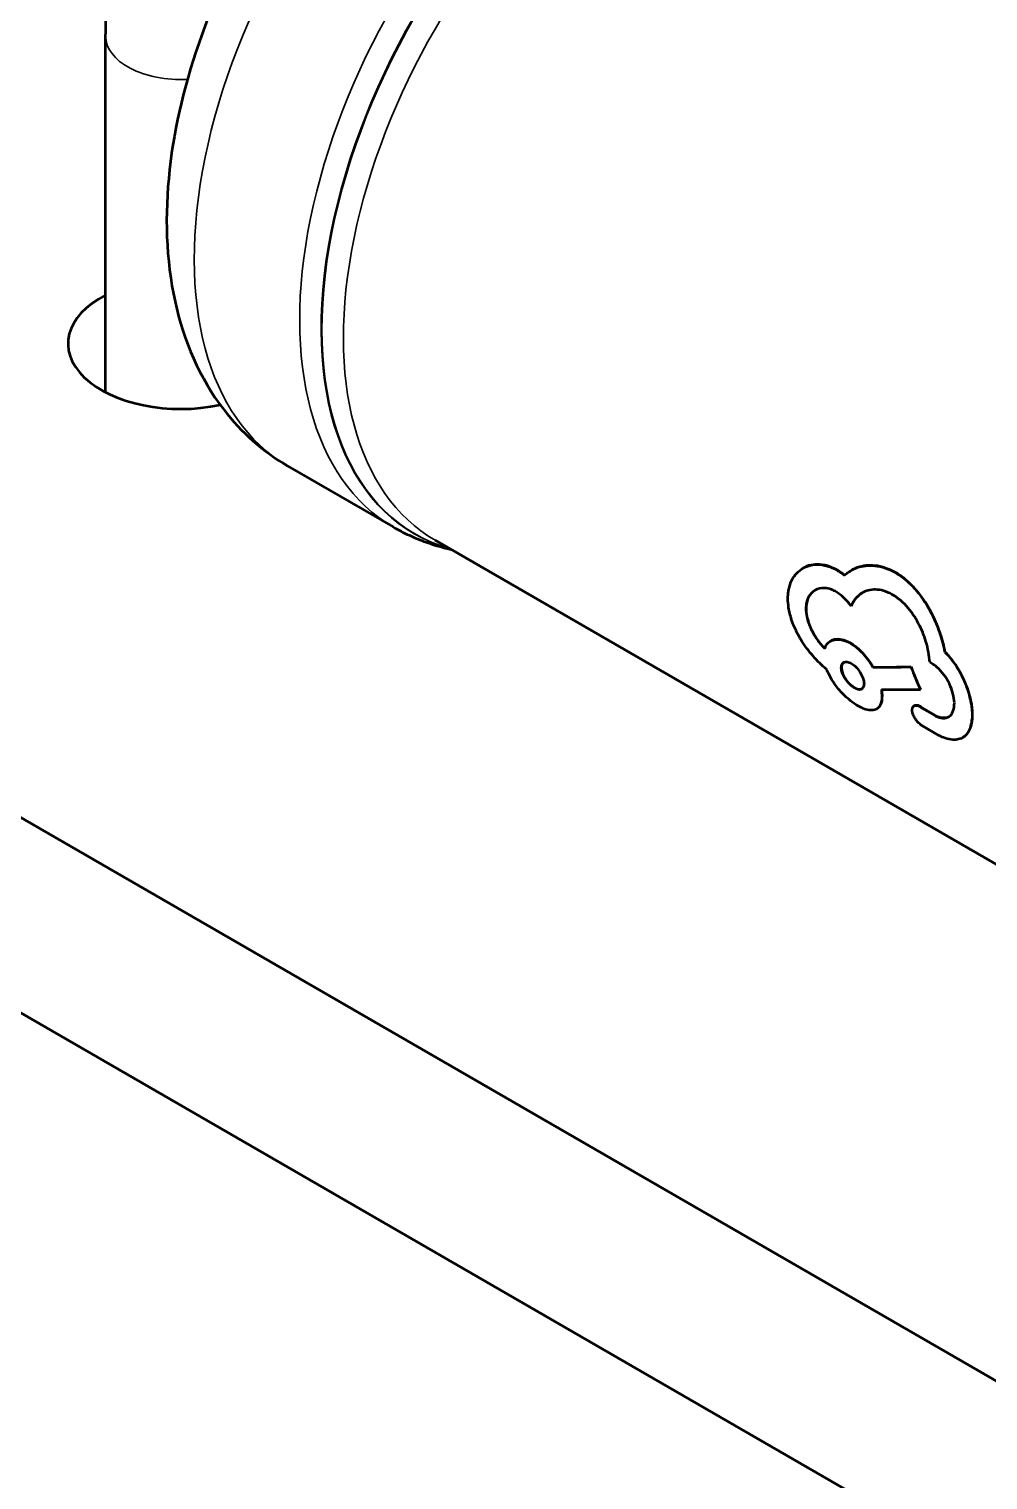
# Model space of a CAD drawing. Header units: millimetres. Extents: x -106 to 841, y -50 to 594.
# Drawn here: x 612.36 to 617.45, y 253.69 to 261.39 of the extents above; entities that cross this region are included whole.
import ezdxf

# ---------------------------------------------------------------- set-up
doc = ezdxf.new("R2010")
doc.units = ezdxf.units.MM
doc.layers.add('Visible (ISO)', color=7, linetype='Continuous', lineweight=50)
doc.layers.add('Visible Narrow (ISO)', color=7, linetype='Continuous', lineweight=35)

msp = doc.modelspace()

# ---------------------------------------------------------------- linework, layer by layer
at = {"layer": 'Visible (ISO)'}
for p, q in [((612.7677, 259.4615), (612.7677, 261.3527)), ((606.7488, 260.4185), (626.7689, 248.8599)), ((626.3199, 248.0822), (605.8508, 259.9)), ((613.7354, 259.0701), (614.2955, 258.7467)), ((614.5174, 258.6764), (621.4047, 254.7)), ((616.471, 258.5276), (616.4718, 258.528)), ((616.7299, 258.5171), (616.7306, 258.5176)), ((616.7278, 258.3269), (616.7285, 258.3273)), ((617.1595, 258.2792), (617.1602, 258.2797)), ((616.6183, 258.1407), (616.619, 258.1411)), ((617.2262, 258.0825), (617.2269, 258.0829)), ((616.8428, 258.0028), (616.8436, 258.0032)), ((617.0454, 258.0038), (617.0461, 258.0042)), ((617.1575, 258.021), (617.1452, 258.0282)), ((617.0946, 257.8838), (617.0953, 257.8842)), ((616.8632, 257.7803), (616.8639, 257.7808)), ((617.0623, 257.7968), (617.063, 257.7972)), ((617.104, 257.7854), (617.1731, 257.745)), ((617.1738, 257.7454), (617.1047, 257.7858)), ((617.1731, 257.745), (617.1738, 257.7454)), ((617.1943, 257.6393), (617.1037, 257.6922)), ((617.3201, 257.6286), (617.3208, 257.629))]:
    msp.add_line(p, q, dxfattribs=at)
for centre, major_axis, ratio, start_param, end_param in [((613.1677, 259.7197), (-0.6, 0), 0.57735, 5.442117, 8.209088), ((625.0131, 262.5974), (10.6073, 3.7528), 0.249929, 3.749641, 3.778789), ((625.0104, 262.5959), (-10.6028, -3.7512), 0.249929, 0.608035, 0.637196), ((618.7043, 258.9726), (-0.5726, 2.6214), 0.698314, 1.793444, 1.842567), ((618.7043, 258.9726), (-0.5723, 2.6202), 0.698314, 1.793446, 1.842589), ((618.5406, 259.0671), (1.1879, 2.0288), 0.573242, 2.480077, 2.489375), ((625.0103, 262.3611), (-10.3226, -3.6867), 0.24616, 0.582438, 0.613799), ((618.5406, 259.0671), (-1.1874, -2.028), 0.573241, 5.621956, 5.631021)]:
    msp.add_ellipse(centre, major_axis=major_axis, ratio=ratio, start_param=start_param, end_param=end_param, dxfattribs=at)
for points, knots in [([(616.1354, 263.227), (616.002, 263.3041), (615.853, 263.3527), (615.5364, 263.394), (615.369, 263.3817), (615.0102, 263.2984), (614.8207, 263.2158), (614.4396, 262.9843), (614.2501, 262.8283), (613.903, 262.4677), (613.7455, 262.2629), (613.4759, 261.8262), (613.3633, 261.5947), (613.1918, 261.1213), (613.1331, 260.8796), (613.0807, 260.4023), (613.0874, 260.1665), (613.182, 259.7363), (613.2651, 259.5386), (613.4871, 259.2503), (613.603, 259.1466), (613.7354, 259.0701)], [5.497787, 5.497787, 5.497787, 5.497787, 5.733269, 5.733269, 5.992503, 5.992503, 6.309277, 6.309277, 6.663492, 6.663492, 7.017269, 7.017269, 7.367374, 7.367374, 7.719585, 7.719585, 8.075747, 8.075747, 8.40566, 8.40566, 8.63938, 8.63938, 8.63938, 8.63938]), ([(612.7677, 261.3527), (612.7677, 261.4745), (612.7839, 261.5956), (612.861, 261.8251), (612.9215, 261.9344), (613.0752, 262.0958), (613.1573, 262.1541), (613.3327, 262.231), (613.4245, 262.2513), (613.591, 262.2602), (613.6665, 262.2534), (613.739, 262.2385)], [4.712389, 4.712389, 4.712389, 4.712389, 5.026548, 5.026548, 5.329591, 5.329591, 5.561688, 5.561688, 5.783142, 5.783142, 5.97203, 5.97203, 5.97203, 5.97203]), ([(614.2955, 258.7467), (614.3233, 258.7307), (614.3518, 258.7159), (614.41, 258.689), (614.4396, 258.6768), (614.4999, 258.6552), (614.5305, 258.6457), (614.5747, 258.6341), (614.5881, 258.6308), (614.6014, 258.6278)], [2.3561946, 2.3561946, 2.3561946, 2.3561946, 2.4082536, 2.4082536, 2.4603126, 2.4603126, 2.5123717, 2.5123717, 2.5347211, 2.5347211, 2.5347211, 2.5347211]), ([(616.392, 258.3653), (616.392, 258.3737), (616.3923, 258.3819), (616.3938, 258.3988), (616.395, 258.4073), (616.4002, 258.4332), (616.4056, 258.4495), (616.4268, 258.4922), (616.4472, 258.5141), (616.4724, 258.5283)], [-0.02752903, -0.02752903, -0.02752903, -0.02752903, -0.02440837, -0.02440837, -0.02099819, -0.02099819, -0.01377998, -0.01377998, 0, 0, 0, 0]), ([(616.4724, 258.5283), (616.4979, 258.5427), (616.5275, 258.5493), (616.578, 258.5458), (616.5971, 258.5415), (616.6302, 258.5292), (616.644, 258.5226), (616.6576, 258.5146)], [-0.02785024, -0.02785024, -0.02785024, -0.02785024, -0.01390342, -0.01390342, -0.00580587, -0.00580587, 0, 0, 0, 0]), ([(616.6584, 258.515), (616.6447, 258.523), (616.6309, 258.5296), (616.5978, 258.5419), (616.5787, 258.5462), (616.5283, 258.5497), (616.4986, 258.5431), (616.4731, 258.5287)], [0, 0, 0, 0, 0.00580544, 0.00580544, 0.01390359, 0.01390359, 0.02785027, 0.02785027, 0.02785027, 0.02785027]), ([(616.6576, 258.5146), (616.6607, 258.5128), (616.6638, 258.5108), (616.6669, 258.5088), (616.6699, 258.5068), (616.673, 258.5046), (616.676, 258.5024), (616.6815, 258.4984), (616.687, 258.4943), (616.6924, 258.4901)], [0, 0, 0, 0, 0.00001312132, 0.00001312132, 0.00001312132, 0.00002623838, 0.00002623838, 0.00002623838, 0.00005010707, 0.00005010707, 0.00005010707, 0.00005010707]), ([(616.693, 258.4906), (616.6901, 258.4929), (616.6871, 258.4951), (616.6841, 258.4974), (616.6811, 258.4996), (616.6781, 258.5018), (616.6751, 258.504), (616.6696, 258.508), (616.664, 258.5117), (616.6584, 258.515)], [0.00000018103, 0.00000018103, 0.00000018103, 0.00000018103, 0.00001311515, 0.00001311515, 0.00001311515, 0.00002623177, 0.00002623177, 0.00002623177, 0.00005013041, 0.00005013041, 0.00005013041, 0.00005013041]), ([(616.6924, 258.4901), (616.6983, 258.4952), (616.7044, 258.5), (616.7106, 258.5046), (616.7169, 258.5091), (616.7234, 258.5134), (616.73, 258.5172), (616.7428, 258.5246), (616.7565, 258.5305), (616.7709, 258.5343)], [0, 0, 0, 0, 0.0000348254, 0.0000348254, 0.0000348254, 0.0000696653, 0.0000696653, 0.0000696653, 0.0001364177, 0.0001364177, 0.0001364177, 0.0001364177]), ([(616.7716, 258.5347), (616.7641, 258.5327), (616.7567, 258.5302), (616.7496, 258.5271), (616.7431, 258.5243), (616.7367, 258.5211), (616.7306, 258.5176)], [0, 0, 0, 0, 0.00003485712, 0.00003485712, 0.00003485712, 0.00006692754, 0.00006692754, 0.00006692754, 0.00006692754]), ([(616.7709, 258.5343), (616.8011, 258.5426), (616.8334, 258.5445), (616.8858, 258.5361), (616.9049, 258.5308), (616.9384, 258.5174), (616.9527, 258.5103), (616.9668, 258.502)], [-0.02795039, -0.02795039, -0.02795039, -0.02795039, -0.01395151, -0.01395151, -0.00600391, -0.00600391, 0, 0, 0, 0]), ([(616.9675, 258.5024), (616.9534, 258.5107), (616.9391, 258.5178), (616.9056, 258.5312), (616.8865, 258.5366), (616.8341, 258.5449), (616.8018, 258.543), (616.7716, 258.5347)], [0, 0, 0, 0, 0.00600421, 0.00600421, 0.01395392, 0.01395392, 0.02795043, 0.02795043, 0.02795043, 0.02795043]), ([(616.9668, 258.502), (616.9827, 258.4926), (616.9983, 258.4817), (617.0346, 258.4521), (617.0547, 258.4321), (617.1063, 258.3716), (617.1351, 258.3271), (617.1595, 258.2792)], [-0.0324166, -0.0324166, -0.0324166, -0.0324166, -0.02564852, -0.02564852, -0.01622691, -0.01622691, 0, 0, 0, 0]), ([(617.1602, 258.2797), (617.1358, 258.3275), (617.107, 258.372), (617.0555, 258.4325), (617.0353, 258.4525), (616.9991, 258.4821), (616.9835, 258.4931), (616.9675, 258.5024)], [0, 0, 0, 0, 0.01622663, 0.01622663, 0.02564905, 0.02564905, 0.03241667, 0.03241667, 0.03241667, 0.03241667]), ([(616.4657, 258.1413), (616.4428, 258.1779), (616.4244, 258.2161), (616.4044, 258.276), (616.3991, 258.2975), (616.3933, 258.3345), (616.3921, 258.3501), (616.392, 258.3653)], [-0.02599647, -0.02599647, -0.02599647, -0.02599647, -0.01298637, -0.01298637, -0.00561566, -0.00561566, 0, 0, 0, 0]), ([(616.6484, 258.402), (616.6444, 258.4043), (616.6404, 258.4065), (616.6319, 258.4107), (616.6274, 258.4126), (616.6104, 258.4191), (616.598, 258.4218), (616.5679, 258.4236), (616.5512, 258.4199), (616.5219, 258.4035), (616.5097, 258.3904), (616.4972, 258.365), (616.4939, 258.3555), (616.4907, 258.3398), (616.4898, 258.3343), (616.4888, 258.3232), (616.4886, 258.3178), (616.4886, 258.3122)], [-0.03413203, -0.03413203, -0.03413203, -0.03413203, -0.03242295, -0.03242295, -0.03054113, -0.03054113, -0.02519453, -0.02519453, -0.01707212, -0.01707212, -0.00860337, -0.00860337, -0.00430527, -0.00430527, -0.00206164, -0.00206164, 0, 0, 0, 0]), ([(616.4893, 258.3126), (616.4893, 258.3182), (616.4895, 258.3236), (616.4905, 258.3346), (616.4914, 258.3402), (616.4946, 258.3558), (616.4978, 258.3653), (616.5102, 258.3903), (616.5219, 258.4031), (616.5363, 258.4116)], [0, 0, 0, 0, 0.00205863, 0.00205863, 0.00429824, 0.00429824, 0.00858829, 0.00858829, 0.0168413, 0.0168413, 0.0168413, 0.0168413]), ([(616.7278, 258.3269), (616.7215, 258.3354), (616.7149, 258.3436), (616.7081, 258.3512), (616.7013, 258.3589), (616.6942, 258.3661), (616.687, 258.3728), (616.6746, 258.3843), (616.6616, 258.3943), (616.6484, 258.402)], [0, 0, 0, 0, 0.0000324982, 0.0000324982, 0.0000324982, 0.0000649842, 0.0000649842, 0.0000649842, 0.0001210088, 0.0001210088, 0.0001210088, 0.0001210088]), ([(616.9506, 258.3854), (616.9427, 258.39), (616.9347, 258.3941), (616.9177, 258.4017), (616.9087, 258.4051), (616.8711, 258.4159), (616.8434, 258.4166), (616.7987, 258.4046), (616.781, 258.395), (616.7499, 258.3673), (616.737, 258.3488), (616.7278, 258.3269)], [-0.0383786, -0.0383786, -0.0383786, -0.0383786, -0.03501509, -0.03501509, -0.03124312, -0.03124312, -0.01921639, -0.01921639, -0.00992973, -0.00992973, 0, 0, 0, 0]), ([(616.7285, 258.3273), (616.7376, 258.3491), (616.7505, 258.3676), (616.7731, 258.3877), (616.7801, 258.3929), (616.7876, 258.3972)], [0, 0, 0, 0, 0.00988661, 0.00988661, 0.01394761, 0.01394761, 0.01394761, 0.01394761]), ([(617.1452, 258.0282), (617.1433, 258.0634), (617.1364, 258.101), (617.1151, 258.1711), (617.102, 258.203), (617.0679, 258.2678), (617.0461, 258.2997), (617.0091, 258.3403), (616.9962, 258.3525), (616.9722, 258.3716), (616.9615, 258.379), (616.9506, 258.3854)], [-0.04473034, -0.04473034, -0.04473034, -0.04473034, -0.03262313, -0.03262313, -0.02235342, -0.02235342, -0.01055376, -0.01055376, -0.00462282, -0.00462282, 0, 0, 0, 0]), ([(616.4886, 258.3122), (616.4886, 258.2993), (616.49, 258.2857), (616.4973, 258.2491), (616.5053, 258.2258), (616.5248, 258.1846), (616.5352, 258.1668), (616.5591, 258.1321), (616.5727, 258.1154), (616.5872, 258.1003)], [-0.02523897, -0.02523897, -0.02523897, -0.02523897, -0.02044122, -0.02044122, -0.01264848, -0.01264848, -0.00647901, -0.00647901, 0, 0, 0, 0]), ([(616.5875, 258.1012), (616.5732, 258.1161), (616.5597, 258.1327), (616.5359, 258.1672), (616.5255, 258.185), (616.506, 258.2262), (616.498, 258.2495), (616.4908, 258.2861), (616.4894, 258.2997), (616.4893, 258.3126)], [0.00006457, 0.00006457, 0.00006457, 0.00006457, 0.00647898, 0.00647898, 0.01264829, 0.01264829, 0.0204415, 0.0204415, 0.02523899, 0.02523899, 0.02523899, 0.02523899]), ([(617.1595, 258.2792), (617.1748, 258.2478), (617.1883, 258.2151), (617.2109, 258.1489), (617.2199, 258.1154), (617.2262, 258.0825)], [-0.02106731, -0.02106731, -0.02106731, -0.02106731, -0.01053672, -0.01053672, 0, 0, 0, 0]), ([(617.2269, 258.0829), (617.2206, 258.1158), (617.2116, 258.1493), (617.189, 258.2155), (617.1755, 258.2482), (617.1602, 258.2797)], [0, 0, 0, 0, 0.01053613, 0.01053613, 0.0210674, 0.0210674, 0.0210674, 0.0210674]), ([(616.598, 257.9906), (616.5735, 258.0108), (616.5497, 258.0337), (616.5046, 258.0848), (616.484, 258.1122), (616.4657, 258.1413)], [-0.02069179, -0.02069179, -0.02069179, -0.02069179, -0.010345, -0.010345, 0, 0, 0, 0]), ([(616.5872, 258.1003), (616.5914, 258.1137), (616.5984, 258.1247), (616.6162, 258.1406), (616.6267, 258.1459), (616.6505, 258.1509), (616.6635, 258.1508), (616.6928, 258.1447), (616.709, 258.1382), (616.7255, 258.1286)], [-0.02661456, -0.02661456, -0.02661456, -0.02661456, -0.01972526, -0.01972526, -0.01328249, -0.01328249, -0.00698565, -0.00698565, 0, 0, 0, 0]), ([(616.7262, 258.129), (616.7097, 258.1386), (616.6935, 258.1451), (616.6642, 258.1512), (616.6512, 258.1513), (616.6321, 258.1472), (616.6252, 258.1446), (616.619, 258.1411)], [0, 0, 0, 0, 0.0069855, 0.0069855, 0.01328284, 0.01328284, 0.01725516, 0.01725516, 0.01725516, 0.01725516]), ([(616.7255, 258.1286), (616.7366, 258.1221), (616.7476, 258.1143), (616.769, 258.0967), (616.7793, 258.087), (616.7993, 258.0655), (616.8089, 258.0538), (616.827, 258.029), (616.8353, 258.0161), (616.8428, 258.0028)], [-0.01845079, -0.01845079, -0.01845079, -0.01845079, -0.01374855, -0.01374855, -0.00922965, -0.00922965, -0.00460527, -0.00460527, 0, 0, 0, 0]), ([(616.8436, 258.0032), (616.836, 258.0165), (616.8277, 258.0294), (616.8096, 258.0542), (616.8, 258.0659), (616.78, 258.0874), (616.7697, 258.0971), (616.7483, 258.1147), (616.7373, 258.1225), (616.7262, 258.129)], [0, 0, 0, 0, 0.00460553, 0.00460553, 0.00922973, 0.00922973, 0.0137488, 0.0137488, 0.01845079, 0.01845079, 0.01845079, 0.01845079]), ([(617.2262, 258.0825), (617.2486, 258.0601), (617.2694, 258.034), (617.3032, 257.9811), (617.317, 257.9553), (617.3383, 257.9068), (617.3465, 257.8844), (617.3565, 257.8506), (617.3595, 257.8391), (617.3642, 257.8176), (617.366, 257.8077), (617.3684, 257.7916), (617.3691, 257.7853), (617.3704, 257.7724), (617.3708, 257.7658), (617.3711, 257.7593)], [-0.03805967, -0.03805967, -0.03805967, -0.03805967, -0.02774944, -0.02774944, -0.01904787, -0.01904787, -0.01178072, -0.01178072, -0.00798568, -0.00798568, -0.00461383, -0.00461383, -0.00241648, -0.00241648, 0, 0, 0, 0]), ([(617.3718, 257.7597), (617.3715, 257.7662), (617.3711, 257.7728), (617.3698, 257.7857), (617.3691, 257.7919), (617.3667, 257.808), (617.3649, 257.8179), (617.3602, 257.8394), (617.3573, 257.8509), (617.3473, 257.8845), (617.3392, 257.9068), (617.318, 257.9552), (617.3043, 257.9809), (617.2703, 258.034), (617.2495, 258.0604), (617.2269, 258.0829)], [0, 0, 0, 0, 0.00241029, 0.00241029, 0.00460187, 0.00460187, 0.00797335, 0.00797335, 0.011762, 0.011762, 0.01898646, 0.01898646, 0.02767971, 0.02767971, 0.03805986, 0.03805986, 0.03805986, 0.03805986]), ([(616.7633, 257.797), (616.7504, 257.8045), (616.7373, 257.8136), (616.7043, 257.8398), (616.6849, 257.8585), (616.6518, 257.8967), (616.6379, 257.9155), (616.6145, 257.9534), (616.6051, 257.9721), (616.598, 257.9906)], [-0.0273394, -0.0273394, -0.0273394, -0.0273394, -0.02187954, -0.02187954, -0.01367924, -0.01367924, -0.00667638, -0.00667638, 0, 0, 0, 0]), ([(616.7443, 257.8933), (616.7407, 257.8954), (616.7372, 257.8978), (616.7292, 257.9037), (616.7249, 257.9074), (616.7131, 257.9188), (616.7059, 257.9272), (616.693, 257.9454), (616.6876, 257.9551), (616.6795, 257.9742), (616.6769, 257.9833), (616.6749, 258.0004), (616.6756, 258.0079), (616.68, 258.0202), (616.6838, 258.0247), (616.694, 258.0303), (616.7003, 258.0313), (616.7142, 258.0293), (616.7218, 258.0264), (616.7295, 258.0219)], [-0.02681874, -0.02681874, -0.02681874, -0.02681874, -0.02531333, -0.02531333, -0.02349543, -0.02349543, -0.02018472, -0.02018472, -0.01678361, -0.01678361, -0.01341373, -0.01341373, -0.01001827, -0.01001827, -0.00665777, -0.00665777, -0.00328263, -0.00328263, 0, 0, 0, 0]), ([(616.6888, 258.0275), (616.6842, 258.0247), (616.6807, 258.0203), (616.6763, 258.0084), (616.6757, 258.0009), (616.6776, 257.9838), (616.6802, 257.9747), (616.6882, 257.9556), (616.6937, 257.9459), (616.7065, 257.9277), (616.7137, 257.9193), (616.7256, 257.9079), (616.7299, 257.9042), (616.7379, 257.8982), (616.7415, 257.8958), (616.745, 257.8937)], [0.00683532, 0.00683532, 0.00683532, 0.00683532, 0.01000861, 0.01000861, 0.01340315, 0.01340315, 0.01677186, 0.01677186, 0.02017115, 0.02017115, 0.02347938, 0.02347938, 0.02530287, 0.02530287, 0.02681144, 0.02681144, 0.02681144, 0.02681144]), ([(616.7295, 258.0219), (616.7372, 258.0174), (616.7449, 258.0113), (616.76, 257.9964), (616.7671, 257.9876), (616.7794, 257.9689), (616.7845, 257.9592), (616.793, 257.9378), (616.7949, 257.9285), (616.7966, 257.9137), (616.7961, 257.9065), (616.7922, 257.8944), (616.7887, 257.8898), (616.7793, 257.8846), (616.7737, 257.8837), (616.7633, 257.8851), (616.7593, 257.8863), (616.7516, 257.8894), (616.748, 257.8912), (616.7443, 257.8933)], [-0.02242269, -0.02242269, -0.02242269, -0.02242269, -0.02032619, -0.02032619, -0.01816188, -0.01816188, -0.01600649, -0.01600649, -0.01338847, -0.01338847, -0.01011667, -0.01011667, -0.00668286, -0.00668286, -0.00343768, -0.00343768, -0.00155475, -0.00155475, 0, 0, 0, 0]), ([(617.276, 257.8132), (617.2757, 257.8283), (617.2732, 257.845), (617.2688, 257.8619), (617.2643, 257.8789), (617.2578, 257.8966), (617.2497, 257.9135), (617.2415, 257.9304), (617.2316, 257.9471), (617.2206, 257.962), (617.2094, 257.9771), (617.1968, 257.9909), (617.1837, 258.0021), (617.1752, 258.0095), (617.1664, 258.0158), (617.1575, 258.021)], [0, 0, 0, 0, 0.0000565021, 0.0000565021, 0.0000565021, 0.000113004, 0.000113004, 0.000113004, 0.0001696717, 0.0001696717, 0.0001696717, 0.000226957, 0.000226957, 0.000226957, 0.000264275, 0.000264275, 0.000264275, 0.000264275]), ([(616.745, 257.8937), (616.7487, 257.8916), (616.7523, 257.8898), (616.76, 257.8867), (616.7641, 257.8855), (616.7743, 257.8841), (616.7799, 257.8849), (616.7844, 257.8874)], [0, 0, 0, 0, 0.001553826, 0.001553826, 0.003435448, 0.003435448, 0.006636934, 0.006636934, 0.006636934, 0.006636934]), ([(616.8906, 257.868), (616.8932, 257.8459), (616.892, 257.8268), (616.8822, 257.7971), (616.874, 257.7865), (616.8516, 257.7738), (616.8375, 257.7719), (616.8115, 257.7759), (616.8012, 257.7789), (616.7817, 257.787), (616.7726, 257.7916), (616.7633, 257.797)], [-0.03440538, -0.03440538, -0.03440538, -0.03440538, -0.02560578, -0.02560578, -0.01719862, -0.01719862, -0.00879579, -0.00879579, -0.00393295, -0.00393295, 0, 0, 0, 0]), ([(616.8639, 257.7808), (616.8749, 257.7871), (616.8829, 257.7976), (616.8927, 257.8271), (616.8939, 257.8462), (616.8914, 257.8684)], [0.01729166, 0.01729166, 0.01729166, 0.01729166, 0.02559204, 0.02559204, 0.0344057, 0.0344057, 0.0344057, 0.0344057]), ([(617.1731, 257.745), (617.1795, 257.7418), (617.1858, 257.7391), (617.1998, 257.7344), (617.2073, 257.7329), (617.2276, 257.7314), (617.2391, 257.7342), (617.2572, 257.7463), (617.264, 257.755), (617.274, 257.7791), (617.2765, 257.795), (617.276, 257.8132)], [-0.02550256, -0.02550256, -0.02550256, -0.02550256, -0.02275042, -0.02275042, -0.01925765, -0.01925765, -0.0127722, -0.0127722, -0.00682424, -0.00682424, 0, 0, 0, 0]), ([(617.0524, 257.7689), (617.0517, 257.7745), (617.052, 257.7798), (617.0532, 257.7842), (617.0544, 257.7885), (617.0565, 257.7921), (617.0594, 257.7947), (617.0623, 257.7972), (617.066, 257.7988), (617.0703, 257.7993), (617.0746, 257.7997), (617.0795, 257.799), (617.0847, 257.7972), (617.0879, 257.796), (617.0913, 257.7944), (617.0946, 257.7925)], [0, 0, 0, 0, 0.0000226722, 0.0000226722, 0.0000226722, 0.0000453364, 0.0000453364, 0.0000453364, 0.0000681689, 0.0000681689, 0.0000681689, 0.0000911638, 0.0000911638, 0.0000911638, 0.0001053207, 0.0001053207, 0.0001053207, 0.0001053207]), ([(617.1037, 257.6922), (617.0985, 257.6956), (617.0931, 257.6999), (617.088, 257.7048), (617.083, 257.7097), (617.0781, 257.7153), (617.0738, 257.7212), (617.0692, 257.7273), (617.0651, 257.7338), (617.0618, 257.7403), (617.0584, 257.7471), (617.0557, 257.7539), (617.054, 257.7604), (617.0533, 257.7633), (617.0527, 257.7661), (617.0524, 257.7689)], [0, 0, 0, 0, 0.0000218918, 0.0000218918, 0.0000218918, 0.0000437114, 0.0000437114, 0.0000437114, 0.0000665543, 0.0000665543, 0.0000665543, 0.0000903541, 0.0000903541, 0.0000903541, 0.0001011043, 0.0001011043, 0.0001011043, 0.0001011043]), ([(617.0954, 257.7929), (617.0901, 257.796), (617.0849, 257.7981), (617.0801, 257.7991), (617.0753, 257.8001), (617.0708, 257.8), (617.0671, 257.7989), (617.0656, 257.7985), (617.0643, 257.7979), (617.063, 257.7972)], [0, 0, 0, 0, 0.00002229222, 0.00002229222, 0.00002229222, 0.00004456661, 0.00004456661, 0.00004456661, 0.00005304812, 0.00005304812, 0.00005304812, 0.00005304812]), ([(617.2463, 257.7391), (617.2375, 257.7341), (617.227, 257.732), (617.2081, 257.7333), (617.2006, 257.7348), (617.1866, 257.7395), (617.1802, 257.7422), (617.1738, 257.7454)], [0.01343301, 0.01343301, 0.01343301, 0.01343301, 0.01923032, 0.01923032, 0.02274054, 0.02274054, 0.02550216, 0.02550216, 0.02550216, 0.02550216]), ([(617.3711, 257.7593), (617.3718, 257.7289), (617.3682, 257.7022), (617.3525, 257.6585), (617.3405, 257.642), (617.3246, 257.6314)], [-0.02277126, -0.02277126, -0.02277126, -0.02277126, -0.01138365, -0.01138365, 0, 0, 0, 0]), ([(617.3253, 257.6318), (617.3412, 257.6424), (617.3532, 257.659), (617.3689, 257.7026), (617.3725, 257.7293), (617.3718, 257.7597)], [0, 0, 0, 0, 0.01138368, 0.01138368, 0.02277131, 0.02277131, 0.02277131, 0.02277131]), ([(617.3246, 257.6314), (617.3088, 257.6208), (617.2896, 257.616), (617.2548, 257.6181), (617.2413, 257.6208), (617.2164, 257.6291), (617.2055, 257.6337), (617.1943, 257.6393)], [-0.02264028, -0.02264028, -0.02264028, -0.02264028, -0.0113025, -0.0113025, -0.00483834, -0.00483834, 0, 0, 0, 0])]:
    msp.add_open_spline(points, degree=3, knots=knots, dxfattribs=at)
for points in [[(617.0946, 257.7925), (617.0978, 257.7906), (617.1009, 257.7872), (617.104, 257.7854)], [(617.1047, 257.7858), (617.1016, 257.7876), (617.0985, 257.7911), (617.0954, 257.7929)], [(617.3208, 257.629), (617.3223, 257.6299), (617.3238, 257.6308), (617.3253, 257.6318)]]:
    msp.add_open_spline(points, degree=3, dxfattribs=at)
at = {"layer": 'Visible Narrow (ISO)'}
for p, q in [((616.4724, 258.5283), (616.4731, 258.5287)), ((616.6576, 258.5146), (616.6584, 258.515)), ((616.7709, 258.5343), (616.7716, 258.5347)), ((616.9668, 258.502), (616.9675, 258.5024)), ((616.4886, 258.3122), (616.4893, 258.3126)), ((616.7255, 258.1286), (616.7262, 258.129)), ((616.7443, 257.8933), (616.745, 257.8937)), ((616.8906, 257.868), (616.8914, 257.8684)), ((617.0946, 257.7925), (617.0954, 257.7929)), ((617.104, 257.7854), (617.1047, 257.7858)), ((617.3711, 257.7593), (617.3718, 257.7597)), ((617.3246, 257.6314), (617.3253, 257.6318))]:
    msp.add_line(p, q, dxfattribs=at)
for centre, major_axis, start_param, end_param in [((614.9354, 261.1486), (1.2, 2.0785), 0, 3.141593), ((615.4955, 260.8252), (1.2, 2.0785), 0, 3.141593), ((615.5923, 260.7693), (1.1879, 2.0576), 6.13546, 9.572503), ((615.5957, 260.7674), (1.1871, 2.0561), 6.140511, 9.567453), ((615.6924, 260.7115), (1.175, 2.0352), 0, 3.141593), ((613.1677, 261.3527), (-0.4, 0), 0, 1.656136)]:
    msp.add_ellipse(centre, major_axis=major_axis, ratio=0.57735, start_param=start_param, end_param=end_param, dxfattribs=at)

doc.saveas('drawing.dxf')
